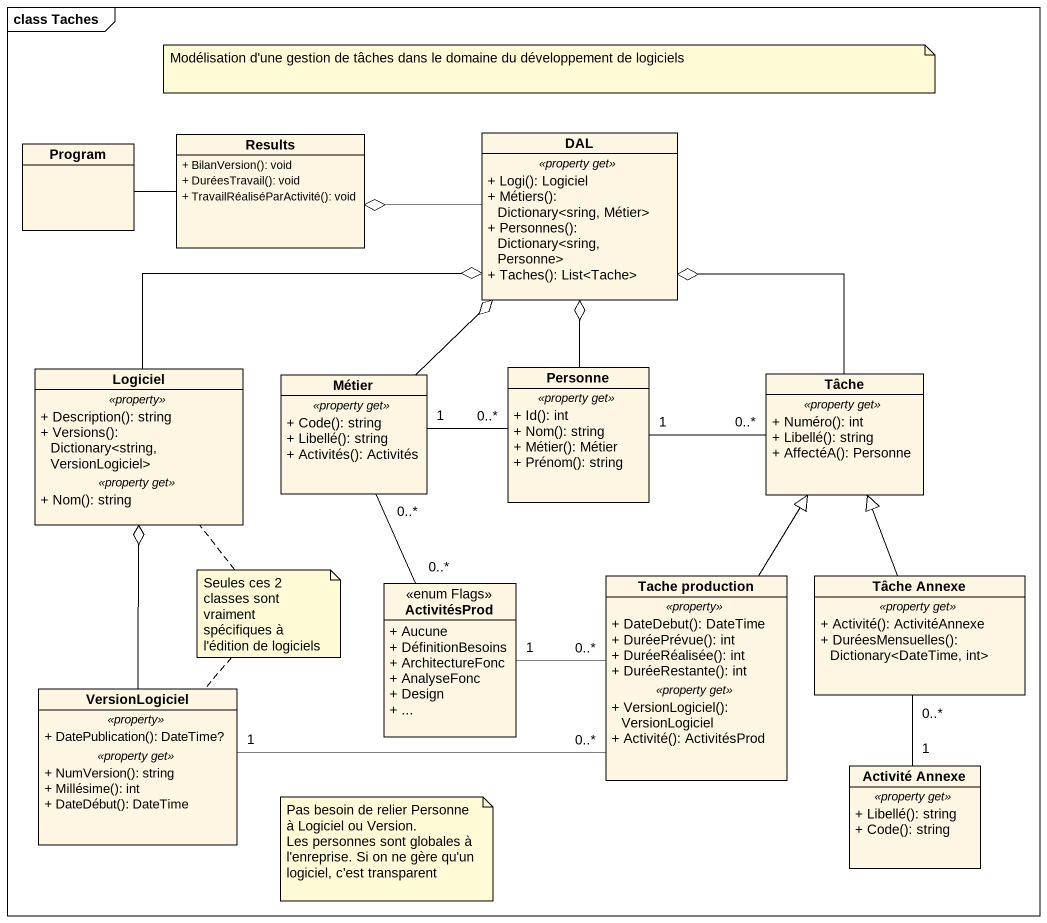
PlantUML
@startuml
mainframe class Taches
hide circle
hide empty members
skinparam classAttributeIconSize 0
class Program
class Results {
  + BilanVersion(): void
  + DuréesTravail(): void
  + TravailRéaliséParActivité(): void
}
class DAL {
  .. <<property get>> ..
  + Logi(): Logiciel
  + Métiers(): Dictionary<sring, Métier>
  + Personnes(): Dictionary<sring, Personne>
  + Taches(): List<Tache>
}
class Logiciel {
  .. <<property>> ..
  + Description(): string
  + Versions(): Dictionary<string, VersionLogiciel>
  .. <<property get>> ..
  + Nom(): string
}
class Métier {
  .. <<property get>> ..
  + Code(): string
  + Libellé(): string
  + Activités(): Activités
}
class Personne {
  .. <<property get>> ..
  + Id(): int
  + Nom(): string
  + Métier(): Métier
  + Prénom(): string
}
class Tâche {
  .. <<property get>> ..
  + Numéro(): int
  + Libellé(): string
  + AffectéA(): Personne
}
class ActivitésProd <<enum Flags>> {
  + Aucune
  + DéfinitionBesoins
  + ArchitectureFonc
  + AnalyseFonc
  + Design
  + ...
}
class "Tache production" as Tache_production {
  .. <<property>> ..
  + DateDebut(): DateTime
  + DuréePrévue(): int
  + DuréeRéalisée(): int
  + DuréeRestante(): int
  .. <<property get>> ..
  + VersionLogiciel(): VersionLogiciel
  + Activité(): ActivitésProd
}
class "Tâche Annexe" as Tâche_Annexe {
  .. <<property get>> ..
  + Activité(): ActivitéAnnexe
  + DuréesMensuelles(): Dictionary<DateTime, int>
}
class VersionLogiciel {
  .. <<property>> ..
  + DatePublication(): DateTime?
  .. <<property get>> ..
  + NumVersion(): string
  + Millésime(): int
  + DateDébut(): DateTime
}
class "Activité Annexe" as Activité_Annexe {
  .. <<property get>> ..
  + Libellé(): string
  + Code(): string
}
Program -right- Results
DAL -left-o Results
Logiciel -right-o DAL
Métier -up-o DAL
Personne -up-o DAL
Personne "0..*" -left- "1" Métier
Personne "1" -right- "0..*" Tâche
Tâche -up-o DAL
ActivitésProd "0..*" -up- "0..*" Métier
Tache_production -up-|> Tâche
Tache_production "0..*" -left- "1" ActivitésProd
Tache_production "0..*" -left- "1" VersionLogiciel
Tâche_Annexe -up-|> Tâche
Tâche_Annexe "0..*" -- "1" Activité_Annexe
VersionLogiciel -up-o Logiciel
note as N1
  Modélisation d'une gestion de tâches dans le domaine du développement de logiciels
end note
note as N2
  Seules ces 2 classes sont vraiment spécifiques à l'édition de logiciels
end note
N2 .. Logiciel
N2 .. VersionLogiciel
note as N3
  Pas besoin de relier Personne à Logiciel ou Version.
  Les personnes sont globales à l'enreprise. Si on ne gère qu'un logiciel, c'est transparent
end note
@enduml
